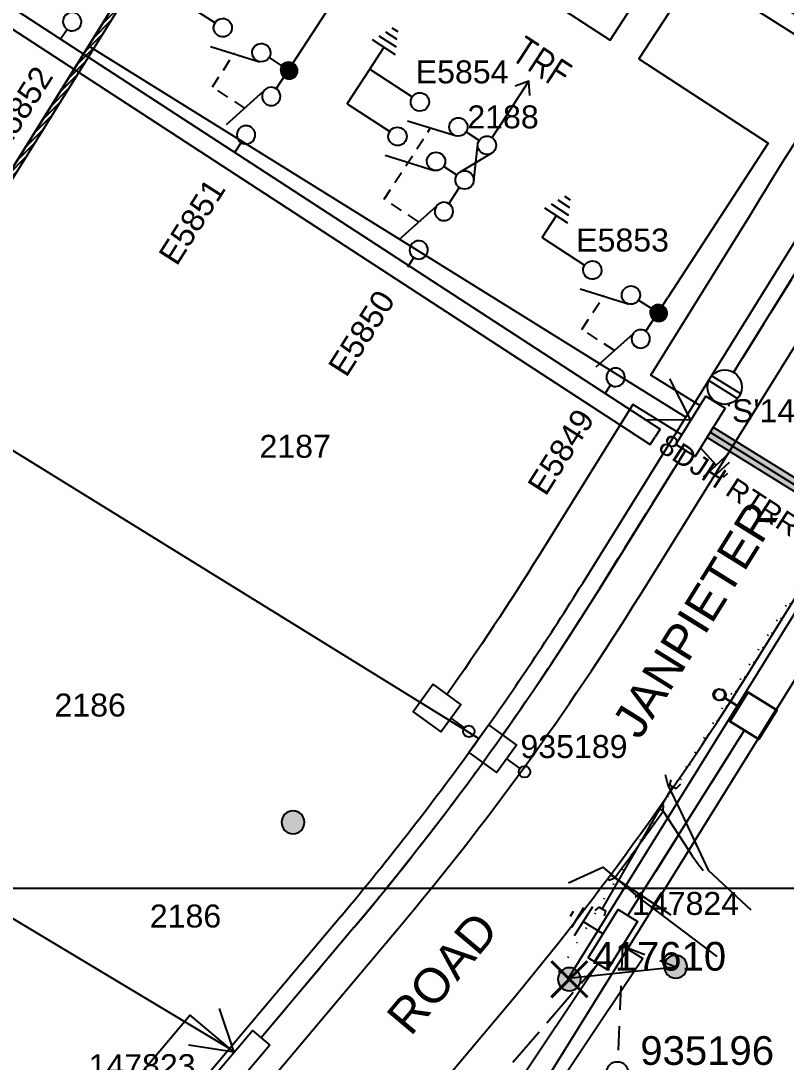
# Model space of a CAD drawing. Header units: metres. Extents: x 305550 to 306428, y 6276370 to 6276957.
# Drawn here: x 306192.6 to 306259.2, y 6276536.5 to 6276627.1 of the extents above; entities that cross this region are included whole.
import ezdxf
from ezdxf.enums import TextEntityAlignment as Align

# ---------------------------------------------------------------- set-up
doc = ezdxf.new("R2010")
doc.units = ezdxf.units.M
doc.header["$LTSCALE"] = 0.7
doc.set_wipeout_variables(frame=1)
for name, pattern in [('A', [0]), ('Cable Exist OH', [1, 1, 0]), ('Cable Remove', [2, 0, -2]), ('CENTERX2', [101.6, 63.5, -12.7, 12.7, -12.7]), ('Dash', [5, 3, -2]), ('IE Trench LV', [6.5, 5, -1.5])]:
    doc.linetypes.add(name, pattern=pattern)
doc.layers.get('0').update_dxf_attribs({"color": 6})
for name, color, linetype in [('_User Miscellaneous1', 3, 'Continuous'), ('_User Miscellaneous10', 8, 'Continuous'), ('_User Miscellaneous11', 7, 'Continuous'), ('_User Miscellaneous4', 7, 'Continuous'), ('_User Miscellaneous7', 150, 'Continuous'), ('_User Miscellaneous8', 7, 'Continuous'), ('_User Miscellaneous9', 8, 'Continuous'), ('_User_LV_Exist', 7, 'Continuous'), ('Cadastre Developer_SP_NEW', 4, 'Continuous'), ('Cadastre Roads_SP_EXT', 4, 'Continuous'), ('Cadastre Roads_SP_NEW', 8, 'Continuous'), ('Duct_SP_NEW', 2, 'Continuous'), ('Equip_HV_NEW', 2, 'Continuous'), ('Equip_LV_NEW', 5, 'Continuous'), ('Mains_HV_NEW_U72', 2, 'Continuous'), ('Mains_LV_NEW_R6', 2, 'Continuous'), ('Mains_LV_NEW_T84', 2, 'Continuous'), ('OH_Details_SP_MISC', 6, 'Continuous'), ('Services_SP_NEW_UG', 2, 'Continuous'), ('SupportsOH_SP_TR_HV_LV_SL_EXT', 7, 'Continuous'), ('SupportsOH_SP_TR_HV_LV_SL_NEW', 2, 'Continuous'), ('SupportsUG_SP_LV_NEW', 2, 'Continuous'), ('SupportsUG_SP_LV_SL_NEW', 2, 'Continuous'), ('Trench_SP_NEW', 2, 'Continuous')]:
    doc.layers.add(name, color=color, linetype=linetype)
doc.layers.add('_User Miscellaneous5', color=7, linetype='Continuous', lineweight=35)
for name, color, linetype, plot in [('_User Notes', 7, 'Continuous', False), ('Features_HIDE', 1, 'Continuous', False), ('Viewports', 8, 'Continuous', False)]:
    doc.layers.add(name, color=color, linetype=linetype, plot=plot)
doc.styles.add('ARIAL', font='arial.ttf', dxfattribs={"height": 2})
doc.styles.add('IESYMBOL1', font='isocp.shx')
doc.styles.add('POLE_LABEL', font='arial.ttf')
doc.styles.add('SL_LABEL', font='arial.ttf')
doc.styles.get("Standard").update_dxf_attribs({"font": 'arial.ttf'})
doc.styles.add('style1', font='iso3098b.shx')
doc.styles.add('SWG_LABEL', font='arial.ttf')
doc.styles.add('SWITCH_LABEL', font='arial.ttf', dxfattribs={"height": 2.5})
doc.linetypes.add('Cable New UG', pattern='A,8,-1,["x",style1,S=3.5,R=0,X=0.35,Y=-1],-3.5', length=12.5)
doc.linetypes.add('Cable Z', pattern='A,8,-1,["Z",Standard,S=2.5,R=0,X=0.35,Y=-1.25],-3.5', length=12.5)

# ---------------------------------------------------------------- blocks, each defined once
blk = doc.blocks.new('POLE_EXT')
blk.add_hatch(color=256).paths.add_polyline_path([(-1, 0, 1), (1, 0, 1)])
blk.add_lwpolyline([(-1, 0, 1), (1, 0, 1)], format="xyb", close=True)
for tag, height, flags, p in [('pNumber', 2.5, 8, (-17.84, 2.067)), ('OWNED_BY', 0.2, 9, (1.355, -0.4)), ('SPECIAL_USE', 0.2, 9, (1.355, -0.8)), ('STATE', 0.2, 9, (1.355, -1)), ('PARENT', 0.2, 9, (1.355, -0.6)), ('cLV', 0.2, 9, (1.355, -1.4)), ('hDepth', 0.2, 9, (1.355, -1.6)), ('hDia', 0.2, 9, (1.355, -1.8)), ('USAGE', 0.2, 9, (1.355, -1.2)), ('cHV', 0.2, 9, (1.355, -2)), ('LBRACKET', 0.2, 9, (1.355, -2.2)), ('LExisting', 0.2, 9, (1.355, -2.4)), ('LANTNUMBER', 0.2, 9, (1.355, -2.6)), ('LOther', 0.2, 9, (1.355, -2.8)), ('cLinedev', 0.2, 9, (1.355, -3.4)), ('LRemove', 0.2, 9, (1.355, -3)), ('LEGEND', 0.2, 9, (1.355, -3.2)), ('LOCATION', 0.2, 9, (1.355, -3.6)), ('pExisting', 0.2, 9, (1.355, -3.8)), ('pFooting', 0.2, 9, (1.355, -4.4)), ('pNew', 0.2, 9, (1.355, -4.6)), ('PFNUMBER', 0.2, 9, (1.355, -4)), ('NEWPFNUMBER', 0.2, 9, (1.355, -4.2)), ('pRelocate', 0.2, 9, (1.355, -5)), ('pRemove', 0.2, 9, (1.355, -5.2)), ('pReplace', 0.2, 9, (1.355, -5.4)), ('cspan', 0.2, 9, (1.355, -6)), ('STREETNAME', 0.2, 9, (1.355, -6.2)), ('SUBURB', 0.2, 9, (1.355, -6.4)), ('pStay', 0.2, 9, (1.355, -5.6)), ('pType', 0.2, 9, (1.355, -5.8)), ('OPERATED_BY', 0.2, 9, (1.355, -7.014)), ('NOTES', 0.2, 9, (1.355, -6.6)), ('MAINTAINED_BY', 0.2, 9, (1.355, -6.814))]:
    blk.add_attdef(tag, text='', height=height, dxfattribs=dict(flags=flags)).set_placement(p, align=Align.MIDDLE_LEFT)
at = {"style": 'POLE_LABEL', "flags": 9}
for tag, height, p in [('ASSET_NUM', 2.5, (2, 2)), ('STRUCTURE_PLANT_NUMBER', 0.2, (1.355, 0.028)), ('STREET_CODE', 0.2, (1.355, -0.2))]:
    blk.add_attdef(tag, text='', height=height, dxfattribs=at).set_placement(p, align=Align.MIDDLE_LEFT)
at = {"flags": 1}
blk.add_attdef('Z', (1.355, -7.328), '', height=0.2, dxfattribs=at)
blk = doc.blocks.new('*U35')
at = {"lineweight": -3}
blk.add_lwpolyline([(-2.475, 2.49), (2.475, 2.49), (2.475, 0.51), (-2.475, 0.51)], close=True, dxfattribs=at)
for tag, flags, p in [('STREET_CODE', 9, (1.5, 3.5)), ('OWNED_BY', 9, (1.5, 3.3)), ('OPERATED_BY', 9, (1.5, 3.1)), ('STATE', 9, (1.5, 2.7)), ('MAINTAINED_BY', 9, (1.5, 2.9)), ('SUPPORT_TYPE', 9, (1.5, 2.5)), ('USAGE', 9, (1.5, 2.3)), ('LEGEND', 9, (1.5, 2.1)), ('PARENT', 9, (1.5, 1.9)), ('Z', 1, (1.5, 0.9)), ('SUBURB', 9, (1.5, 1.7)), ('STREETNAME', 9, (1.5, 1.5)), ('LOCATION', 9, (1.5, 1.3)), ('NOTES', 9, (1.5, 1.1))]:
    blk.add_attdef(tag, text='', height=0.2, dxfattribs=dict(flags=flags)).set_placement(p, align=Align.MIDDLE_LEFT)
at = {"layer": '_User Miscellaneous4', "style": 'ARIAL', "flags": 8}
blk.add_attdef('ASSET_NUM', text='', height=2, dxfattribs=at).set_placement((2, 5.5), align=Align.MIDDLE_LEFT)
blk = doc.blocks.new('A$C1B2C29DD')
at = {"layer": 'Services_SP_NEW_UG', "color": 2, "flags": 128}
for points in [[(0, 0), (-2.1, 3.444)], [(0, 0), (2.1, 3.444)]]:
    blk.add_lwpolyline(points, dxfattribs=at)
blk = doc.blocks.new('*U292')
at = {"layer": '_User Miscellaneous7', "lineweight": -3}
blk.add_lwpolyline([(0, -3.03), (0, -1.58)], dxfattribs=at)
blk.add_lwpolyline([(-1.485, -6), (1.485, -6), (1.485, -3.03), (-1.485, -3.03)], close=True, dxfattribs=at)
blk.add_circle((0, -1.08), 0.5, dxfattribs=at)
at = {"layer": '_User Miscellaneous8', "color": 2, "lineweight": -3}
blk.add_lwpolyline([(-1.485, 0), (1.485, 0), (1.485, 2.97), (-1.485, 2.97)], close=True, dxfattribs=at)
at = {"style": 'POLE_LABEL', "flags": 9}
blk.add_attdef('STRUCTURE_PLANT_NUMBER', text='', height=0.2, dxfattribs=at).set_placement((1.641, 1.727), align=Align.MIDDLE_LEFT)
for tag, flags, p in [('STREET_CODE', 9, (1.641, 1.485)), ('OWNED_BY', 9, (1.641, 1.085)), ('OPERATED_BY', 9, (1.641, 0.885)), ('COLUMN_TYPE', 9, (1.641, 1.285)), ('STATE', 9, (1.641, 0.485)), ('USAGE', 9, (1.641, 0.285)), ('MAINTAINED_BY', 9, (1.641, 0.685)), ('LEGEND', 9, (1.641, 0.085)), ('SUBURB', 9, (1.641, -0.315)), ('STREETNAME', 9, (1.641, -0.515)), ('PARENT', 9, (1.641, -0.115)), ('LOCATION', 9, (1.641, -0.715)), ('NOTES', 9, (1.641, -0.915)), ('Z', 1, (1.641, -1.315)), ('LABEL_ALIGNMENT', 9, (1.641, -1.115))]:
    blk.add_attdef(tag, text='', height=0.2, dxfattribs=dict(flags=flags)).set_placement(p, align=Align.MIDDLE_LEFT)
at = {"layer": '_User Miscellaneous5', "style": 'ARIAL', "flags": 8}
blk.add_attdef('ASSET_NUM', text='', height=2, dxfattribs=at).set_placement((2, 3.485), align=Align.MIDDLE_LEFT)
blk = doc.blocks.new('*U39')
at = {"layer": '_User Miscellaneous8', "color": 2}
blk.add_line((0, 0), (0, 1.45), dxfattribs=at)
blk.add_circle((0, 1.95), 0.5, dxfattribs=at)
for tag, p, flags in [('Z', (0, 0), 1), ('OPERATED_BY', (0, -9.607), 9)]:
    blk.add_attdef(tag, p, '', height=0.2, dxfattribs=dict(flags=flags))
at = {"style": 'SL_LABEL', "flags": 9}
blk.add_attdef('STREET_CODE', text='', height=0.2, dxfattribs=at).set_placement((0, -0.2), align=Align.MIDDLE_LEFT)
at = {"flags": 9}
for tag, p in [('CONSTRUCTED_VOLTAGE', (0, -0.4)), ('CONTROL_TYPE', (0, -0.6)), ('LANTERN_PURPOSE', (0, -0.8)), ('LANTERN_TYPE', (0, -1)), ('OPERATING_VOLTAGE', (0, -1.4)), ('ORIENTATION', (0, -1.6)), ('OWNED_BY', (0, -1.8)), ('NO_PHASES', (0, -1.2)), ('STATE', (0, -2)), ('CEXIST', (0, -2.4)), ('CNEW', (0, -2.6)), ('CNUMBER', (0, -2.8)), ('USAGE', (0, -2.2)), ('CREMOVE', (0, -3)), ('CREPLACE', (0, -3.2)), ('LKINGHEIGHT', (0, -3.4)), ('LBRACKET', (0, -3.6)), ('LBRACKETVOCAB', (0, -3.8)), ('LCATEGORY', (0, -4)), ('LCHARGE1', (0, -4.2)), ('LCHARGE1PERCENT', (0, -4.4)), ('LCHARGE2', (0, -4.6)), ('LCHARGE2PERCENT', (0, -4.8)), ('LCHARGE3', (0, -5)), ('LCHARGE3PERCENT', (0, -5.2)), ('LEXIST', (0, -5.4)), ('LLAMP', (0, -5.6)), ('LLAMPVOCAB', (0, -5.8)), ('LMAST', (0, -6)), ('LMASTVOCAB', (0, -6.2)), ('LNEW', (0, -6.4)), ('LANTNUMBER', (0, -6.6)), ('LOUTREACH', (0, -7)), ('LOUTREACHVOCAB', (0, -7.2)), ('LRATECODE', (0, -7.4)), ('LREMOVE', (0, -7.6)), ('LREPLACE', (0, -7.8)), ('LTYPE', (0, -8)), ('LTYPEVOCAB', (0, -8.2)), ('SUBURB', (0, -8.6)), ('STREETNAME', (0, -8.8)), ('LEGEND', (0, -8.4)), ('LOCATION', (0, -9)), ('NOTES', (0, -9.2)), ('MAINTAINED_BY', (0, -9.863))]:
    blk.add_attdef(tag, text='', height=0.2, dxfattribs=at).set_placement(p, align=Align.MIDDLE_LEFT)
at = {"layer": '_User Notes', "style": 'SL_LABEL', "flags": 8}
blk.add_attdef('ASSET_NUM', text='', height=2.5, dxfattribs=at).set_placement((2, 2), align=Align.MIDDLE_LEFT)
at = {"layer": '_User Notes', "flags": 8}
blk.add_attdef('LNUMBER', text='', height=2.5, dxfattribs=at).set_placement((1.2, -2.8), align=Align.MIDDLE_LEFT)
blk = doc.blocks.new('LV_UG_LINKS_CLOSED_NEW')
for tag, flags, p in [('TYPE', 9, (1.5, -2.6)), ('Z', 1, (1.5, -2.8)), ('MAINTAINED_BY', 9, (1.5, -2.2)), ('NUMBER_OF_PHASES', 9, (1.5, -2.4))]:
    blk.add_attdef(tag, text='', height=0.2, dxfattribs=dict(flags=flags)).set_placement(p, align=Align.MIDDLE_LEFT)
blk.add_wipeout([(-1.056, 1.057), (-1.18, 0.916), (-1.286, 0.761), (-1.371, 0.594), (-1.435, 0.417), (-1.476, 0.234), (-1.493, 0.047), (-1.487, -0.14), (-1.458, -0.326), (-1.406, -0.506), (-1.331, -0.678), (-1.236, -0.839), (-1.121, -0.988), (-0.988, -1.12), (-0.84, -1.235), (-0.679, -1.331), (-0.506, -1.406), (-0.326, -1.458), (-0.141, -1.487), (0.047, -1.493), (0.233, -1.476), (0.416, -1.435), (0.593, -1.371), (0.76, -1.286), (0.915, -1.181), (1.056, -1.057), (1.18, -0.916), (1.286, -0.761), (1.371, -0.594), (1.435, -0.417), (1.476, -0.234), (1.493, -0.047), (1.487, 0.14), (1.458, 0.326), (1.406, 0.506), (1.331, 0.678), (1.236, 0.839), (1.121, 0.988), (0.988, 1.12), (0.84, 1.235), (0.679, 1.331), (0.506, 1.406), (0.326, 1.458), (0.141, 1.487), (-0.047, 1.493), (-0.233, 1.476), (-0.416, 1.435), (-0.593, 1.371), (-0.76, 1.286), (-0.915, 1.181)])
for p, q in [((-0.25, -1.479), (-0.25, 1.479)), ((0.25, -1.479), (0.25, 1.479))]:
    blk.add_line(p, q)
blk.add_circle((0, 0), 1.5)
at = {"flags": 9}
for tag, p in [('ACTUAL_STATUS', (1.5, 0)), ('OPERATING_VOLTAGE', (1.5, -0.6)), ('ORIENTATION', (1.5, -0.8)), ('STATE', (1.5, -1)), ('CONSTRUCTED_VOLTAGE', (1.5, -0.2)), ('NO_PHASES', (1.5, -0.4)), ('SWITCH_TYPE', (1.5, -1.2)), ('OWNED_BY', (1.5, -1.8)), ('USAGE', (1.5, -1.4)), ('NOTES', (1.5, -1.6)), ('OPERATED_BY', (1.5, -2))]:
    blk.add_attdef(tag, text='', height=0.2, dxfattribs=at).set_placement(p, align=Align.MIDDLE_LEFT)
blk = doc.blocks.new('Earth')
for p, q in [((0, -2.044), (0, 0)), ((-1.5, -2.044), (1.5, -2.044)), ((-1, -2.644), (1, -2.644)), ((-0.25, -3.244), (0.25, -3.244))]:
    blk.add_line(p, q)
blk = doc.blocks.new('*U153')
for p, q in [((-1.6, 0), (-1.6, 69.895)), ((-1.6, 69.895), (-0.8, 69.895)), ((0, 69.895), (-0.8, 69.895)), ((0, 0), (0, 69.895)), ((-1.6, 0), (-0.8, 0)), ((0, 0), (-0.8, 0))]:
    blk.add_line(p, q)
at = {"style": 'ARIAL'}
blk.add_attdef('SWG_TYPE', text='', height=1.8, rotation=90, dxfattribs=at).set_placement((-0.8, 70.639), align=Align.MIDDLE_LEFT)
blk.add_attdef('SUB_TYPE', text='', height=1.8, rotation=90, dxfattribs=at).set_placement((-0.8, -0.757), align=Align.MIDDLE_RIGHT)
blk = doc.blocks.new('SWG_SIE_TRF_NOES_NEW')
for p, q in [((7.008, 0.801), (2.793, 1.949)), ((14.679, 0), (20.536, -0.004))]:
    blk.add_line(p, q)
for points in [[(2.2, 0.011), (1.2, 0.011)], [(19.536, -0.753), (20.536, -0.004), (19.536, 0.747)], [(7.8, 0), (9.453, 0)]]:
    blk.add_lwpolyline(points)
for points in [[(2.998, -0.79, 1), (3.002, 0.81, 1)], [(6.998, -0.798, 1), (7.002, 0.801, 1)]]:
    blk.add_lwpolyline(points, format="xyb", close=True)
at = {"flags": 1}
blk.add_attdef('Z', (0, 0), '', height=0.2, dxfattribs=at)
at = {"style": 'SWITCH_LABEL', "flags": 9}
blk.add_attdef('STREET_CODE', text='', height=0.2, dxfattribs=at).set_placement((0, -0.2), align=Align.MIDDLE_LEFT)
at = {"flags": 9}
for tag, p in [('ORIENTATION', (0, -0.4)), ('SUBURB', (0, -1)), ('USAGE', (0, -0.8)), ('PARENT', (0, -0.6)), ('STREETNAME', (0, -1.2)), ('LOCATION', (0, -1.4)), ('NOTES', (0, -1.6))]:
    blk.add_attdef(tag, text='', height=0.2, dxfattribs=at).set_placement(p, align=Align.MIDDLE_LEFT)
blk = doc.blocks.new('SWG_FUSE_NEW')
for points in [[(4.04, 0.726), (1.156, -0.717)], [(4.049, -0.707), (1.156, 0.717)]]:
    blk.add_lwpolyline(points)
for centre in [(0.8, 0), (4.4, 0.011)]:
    blk.add_circle(centre, 0.8)
at = {"style": 'SWITCH_LABEL', "flags": 8}
blk.add_attdef('ASSET_NUM', text='', height=2.5, rotation=179.95437, dxfattribs=at).set_placement((-2.4, 0), align=Align.MIDDLE_LEFT)
for tag, p, flags in [('Z', (0, 0), 1), ('ORIENTATION', (0.04, -4.4), 9), ('USAGE', (0.04, -5.4), 9)]:
    blk.add_attdef(tag, p, '', height=0.2, dxfattribs=dict(flags=flags))
at = {"flags": 9}
for tag, p in [('PARENT', (0, -1.6)), ('SUBURB', (0, -2.2)), ('STREETNAME', (0, -2.4))]:
    blk.add_attdef(tag, text='', height=0.2, dxfattribs=at).set_placement(p, align=Align.MIDDLE_LEFT)
blk = doc.blocks.new('*U157')
at = {"linetype": 'CENTERX2'}
blk.add_blockref('SWG_SIE_TRF_NOES_NEW', (0, 0), dxfattribs=at)
at = {"linetype": 'CENTERX2', "rotation": 180}
blk.add_blockref('SWG_FUSE_NEW', (14.679, 0), dxfattribs=at)
at = {"style": 'IESYMBOL1'}
blk.add_text('TRF', height=2.5, rotation=270.01744, dxfattribs=at).set_placement((22.515, -0.055), align=Align.MIDDLE_CENTER)
blk = doc.blocks.new('SWG_SIE_ES_NEW')
for p, q in [((-6.103, 0.747), (-1.804, 1.966)), ((2.223, -2.29), (4.623, -2.285)), ((2.524, -2.89), (4.324, -2.886)), ((2.826, -3.489), (4.026, -3.486)), ((3.127, -4.088), (3.727, -4.087))]:
    blk.add_line(p, q)
at = {"const_width": 0.8, "flags": 128}
blk.add_lwpolyline([(-9.091, -0.021, 1), (-8.291, -0.021, 1)], format="xyb", close=True, dxfattribs=at)
for points in [[(-5.789, -0.821, -1), (-5.793, 0.779, -1)], [(-1.789, -0.813, -1), (-1.793, 0.787, -1)]]:
    blk.add_lwpolyline(points, format="xyb", close=True)
for points in [[(-6.591, -0.023), (-7.891, -0.023)], [(3.423, -0.012), (-0.991, -0.012)], [(3.423, -0.012), (3.423, -2.288)]]:
    blk.add_lwpolyline(points)
at = {"flags": 1}
blk.add_attdef('Z', (0, 0), '', height=0.2, dxfattribs=at)
at = {"style": 'SWITCH_LABEL', "flags": 9}
blk.add_attdef('STREET_CODE', text='', height=0.2, dxfattribs=at).set_placement((0, -0.2), align=Align.MIDDLE_LEFT)
at = {"flags": 9}
for tag, p in [('ORIENTATION', (0, -0.4)), ('SUBURB', (0, -1)), ('USAGE', (0, -0.8)), ('PARENT', (0, -0.6)), ('STREETNAME', (0, -1.2)), ('LOCATION', (0, -1.4)), ('NOTES', (0, -1.6))]:
    blk.add_attdef(tag, text='', height=0.2, dxfattribs=at).set_placement(p, align=Align.MIDDLE_LEFT)
at = {"style": 'ARIAL', "flags": 8}
blk.add_attdef('ASSET_NUM', text='', height=2, dxfattribs=at).set_placement((-1.812, -3.151), align=Align.MIDDLE_CENTER)
blk = doc.blocks.new('SWG_SIE_SU_NEW')
blk.add_line((5.808, 0.79), (1.594, 1.938))
at = {"linetype": 'A', "lineweight": 0}
for p, q in [((7.981, 0.347), (7.98, -0.368)), ((8.18, -0.584), (8.181, 0.562)), ((8.381, 0.659), (8.379, -0.682)), ((8.579, -0.712), (8.581, 0.688)), ((8.781, 0.659), (8.779, -0.683)), ((8.98, -0.588), (8.981, 0.564)), ((9.181, 0.351), (9.18, -0.376))]:
    blk.add_line(p, q, dxfattribs=at)
at = {"linetype": 'Dash', "ltscale": 0.5}
blk.add_lwpolyline([(3.701, 1.364), (3.701, 4.733), (7.222, 4.733)], dxfattribs=at)
for points in [[(1, 0), (0, 0)], [(6.6, -0.012), (10.1, -0.012)]]:
    blk.add_lwpolyline(points)
for points in [[(1.798, -0.802, 1), (1.802, 0.798, 1)], [(5.798, -0.81, 1), (5.802, 0.79, 1)]]:
    blk.add_lwpolyline(points, format="xyb", close=True)
at = {"linetype": 'A', "lineweight": 0}
blk.add_circle((8.582, -0.012), 0.7, dxfattribs=at)
at = {"style": 'SWG_LABEL', "flags": 8}
blk.add_attdef('ASSET_NUM', text='', height=2, rotation=179.95437, dxfattribs=at).set_placement((-2.4, 0.012), align=Align.MIDDLE_LEFT)
at = {"flags": 1}
blk.add_attdef('Z', (0, 0), '', height=0.2, dxfattribs=at)
at = {"style": 'SWITCH_LABEL', "flags": 9}
blk.add_attdef('STREET_CODE', text='', height=0.2, dxfattribs=at).set_placement((0, 0), align=Align.MIDDLE_LEFT)
at = {"flags": 9}
for tag, p in [('ORIENTATION', (0, -0.2)), ('SUBURB', (0, -0.8)), ('STREETNAME', (0, -1)), ('USAGE', (0, -0.6)), ('PARENT', (0, -0.4)), ('OPERATED_BY', (-0.009, -1.841)), ('OWNED_BY', (-0.003, -1.619)), ('LOCATION', (0, -1.2)), ('NOTES', (0, -1.4)), ('MAINTAINED_BY', (-0.011, -2.048))]:
    blk.add_attdef(tag, text='', height=0.2, dxfattribs=at).set_placement(p, align=Align.MIDDLE_LEFT)
blk = doc.blocks.new('*U206')
for p, q in [((-6.103, 4.327), (-1.804, 5.547)), ((-6.103, 0.747), (-1.804, 1.966)), ((2.223, -2.29), (4.623, -2.285)), ((2.524, -2.89), (4.324, -2.886)), ((2.826, -3.489), (4.026, -3.486)), ((3.127, -4.088), (3.727, -4.087))]:
    blk.add_line(p, q)
at = {"linetype": 'Dash', "ltscale": 0.5, "flags": 128}
blk.add_lwpolyline([(-7.345, 8.776), (-3.811, 8.776), (-3.791, 1.399)], dxfattribs=at)
for points in [[(-5.789, 2.759, -1), (-5.793, 4.359, -1)], [(-1.789, 2.767, -1), (-1.793, 4.367, -1)], [(-5.789, -0.821, -1), (-5.793, 0.779, -1)], [(-1.789, -0.813, -1), (-1.793, 0.787, -1)]]:
    blk.add_lwpolyline(points, format="xyb", close=True)
for points in [[(-6.591, 3.558), (-7.891, 3.558)], [(3.423, 3.569), (-0.991, 3.569)], [(3.423, 3.569), (3.423, -0.012)], [(-6.591, -0.023), (-7.891, -0.023)], [(3.423, -0.012), (-0.991, -0.012)], [(3.423, -0.012), (3.423, -2.288)]]:
    blk.add_lwpolyline(points)
at = {"flags": 1}
blk.add_attdef('Z', (0, 0), '', height=0.2, dxfattribs=at)
at = {"style": 'SWITCH_LABEL', "flags": 9}
blk.add_attdef('STREET_CODE', text='', height=0.2, dxfattribs=at).set_placement((0, -0.2), align=Align.MIDDLE_LEFT)
at = {"flags": 9}
for tag, p in [('ORIENTATION', (0, -0.4)), ('SUBURB', (0, -1)), ('USAGE', (0, -0.8)), ('PARENT', (0, -0.6)), ('STREETNAME', (0, -1.2)), ('LOCATION', (0, -1.4)), ('NOTES', (0, -1.6))]:
    blk.add_attdef(tag, text='', height=0.2, dxfattribs=at).set_placement(p, align=Align.MIDDLE_LEFT)
at = {"style": 'ARIAL', "flags": 8}
blk.add_attdef('ASSET_NUM', text='', height=2, dxfattribs=at).set_placement((-1.812, -3.151), align=Align.MIDDLE_CENTER)
blk = doc.blocks.new('*U249')
at = {"layer": '_User Miscellaneous7', "lineweight": -3}
blk.add_lwpolyline([(0.033, 2.872), (0.033, 4.322)], dxfattribs=at)
blk.add_lwpolyline([(-1.452, -0.098), (1.518, -0.098), (1.518, 2.872), (-1.452, 2.872)], close=True, dxfattribs=at)
blk.add_circle((0.033, 4.822), 0.5, dxfattribs=at)
at = {"layer": '_User Miscellaneous8', "color": 2, "lineweight": -3}
blk.add_lwpolyline([(-1.485, 0), (1.485, 0), (1.485, 2.97), (-1.485, 2.97)], close=True, dxfattribs=at)
at = {"style": 'POLE_LABEL', "flags": 9}
blk.add_attdef('STRUCTURE_PLANT_NUMBER', text='', height=0.2, dxfattribs=at).set_placement((1.641, 1.727), align=Align.MIDDLE_LEFT)
for tag, flags, p in [('STREET_CODE', 9, (1.641, 1.485)), ('OWNED_BY', 9, (1.641, 1.085)), ('OPERATED_BY', 9, (1.641, 0.885)), ('COLUMN_TYPE', 9, (1.641, 1.285)), ('STATE', 9, (1.641, 0.485)), ('USAGE', 9, (1.641, 0.285)), ('MAINTAINED_BY', 9, (1.641, 0.685)), ('LEGEND', 9, (1.641, 0.085)), ('SUBURB', 9, (1.641, -0.315)), ('STREETNAME', 9, (1.641, -0.515)), ('PARENT', 9, (1.641, -0.115)), ('LOCATION', 9, (1.641, -0.715)), ('NOTES', 9, (1.641, -0.915)), ('Z', 1, (1.641, -1.315)), ('LABEL_ALIGNMENT', 9, (1.641, -1.115))]:
    blk.add_attdef(tag, text='', height=0.2, dxfattribs=dict(flags=flags)).set_placement(p, align=Align.MIDDLE_LEFT)
at = {"layer": '_User Miscellaneous5', "style": 'ARIAL', "flags": 8}
blk.add_attdef('ASSET_NUM', text='', height=2, dxfattribs=at).set_placement((2, 3.485), align=Align.MIDDLE_LEFT)
blk = doc.blocks.new('POLE_NEW')
at = {"lineweight": -3}
blk.add_lwpolyline([(-1, 0, 1), (1, 0, 1)], format="xyb", close=True, dxfattribs=at)
for tag, height, flags, p in [('pNumber', 2.5, 8, (-17.84, 2.067)), ('SPECIAL_USE', 0.2, 9, (1.145, -0.8)), ('STATE', 0.2, 9, (1.145, -1)), ('OWNED_BY', 0.2, 9, (1.145, -0.4)), ('PARENT', 0.2, 9, (1.145, -0.6)), ('cLV', 0.2, 9, (1.145, -1.4)), ('hDepth', 0.2, 9, (1.145, -1.6)), ('hDia', 0.2, 9, (1.145, -1.8)), ('USAGE', 0.2, 9, (1.145, -1.2)), ('cHV', 0.2, 9, (1.145, -2)), ('LBRACKET', 0.2, 9, (1.145, -2.2)), ('LExisting', 0.2, 9, (1.145, -2.4)), ('LANTNUMBER', 0.2, 9, (1.145, -2.6)), ('LOther', 0.2, 9, (1.145, -2.8)), ('cLinedev', 0.2, 9, (1.145, -3.4)), ('pExisting', 0.2, 9, (1.145, -3.6)), ('LRemove', 0.2, 9, (1.145, -3)), ('LEGEND', 0.2, 9, (1.145, -3.2)), ('pFooting', 0.2, 9, (1.145, -4.2)), ('pNew', 0.2, 9, (1.145, -4.4)), ('PFNUMBER', 0.2, 9, (1.145, -3.8)), ('NEWPFNUMBER', 0.2, 9, (1.145, -4)), ('pRelocate', 0.2, 9, (1.145, -4.8)), ('pRemove', 0.2, 9, (1.145, -5)), ('pReplace', 0.2, 9, (1.145, -5.2)), ('pStay', 0.2, 9, (1.145, -5.4)), ('cspan', 0.2, 9, (1.145, -5.8)), ('SUBURB', 0.2, 9, (1.145, -6)), ('STREETNAME', 0.2, 9, (1.145, -6.2)), ('pType', 0.2, 9, (1.145, -5.6)), ('LOCATION', 0.2, 9, (1.145, -6.4)), ('OPERATED_BY', 0.2, 9, (1.145, -6.887)), ('NOTES', 0.2, 9, (1.145, -6.6)), ('MAINTAINED_BY', 0.2, 9, (1.145, -7.22))]:
    blk.add_attdef(tag, text='', height=height, dxfattribs=dict(flags=flags)).set_placement(p, align=Align.MIDDLE_LEFT)
at = {"style": 'POLE_LABEL'}
for tag, height, flags, p in [('ASSET_NUM', 2.5, 8, (2, 2)), ('STRUCTURE_PLANT_NUMBER', 0.2, 9, (1.145, 0.093)), ('STREET_CODE', 0.2, 9, (1.145, -0.2))]:
    blk.add_attdef(tag, text='', height=height, dxfattribs=dict(at, flags=flags)).set_placement(p, align=Align.MIDDLE_LEFT)
at = {"flags": 1}
blk.add_attdef('Z', (1.145, -7.594), '', height=0.2, dxfattribs=at)
blk = doc.blocks.new('POLE_DEL')
h = blk.add_hatch(color=256)
edge = h.paths.add_edge_path()
edge.add_arc((0, 0), 1, 180, 360)
edge.add_arc((0, 0), 1, 0, 180)
blk.add_lwpolyline([(-1, 0, 1), (1, 0, 1)], format="xyb", close=True)
at = {"layer": '_User Miscellaneous11', "color": 2, "const_width": 0.25, "flags": 128}
for points in [[(-1.575, 1.575), (1.575, -1.575)], [(-1.575, -1.575), (1.575, 1.575)]]:
    blk.add_lwpolyline(points, dxfattribs=at)
for tag, height, flags, p in [('pNumber', 2.5, 8, (0, 2.067)), ('OWNED_BY', 0.2, 9, (0, -0.4)), ('SPECIAL_USE', 0.2, 9, (0, -0.6)), ('STATE', 0.2, 9, (0, -0.8)), ('USAGE', 0.2, 9, (0, -1)), ('cLV', 0.2, 9, (0, -1.2)), ('cHV', 0.2, 9, (0, -1.8)), ('hDepth', 0.2, 9, (0, -1.4)), ('hDia', 0.2, 9, (0, -1.6)), ('LBRACKET', 0.2, 9, (0, -2)), ('LExisting', 0.2, 9, (0, -2.2)), ('LANTNUMBER', 0.2, 9, (0, -2.4)), ('LOther', 0.2, 9, (0, -2.6)), ('LRemove', 0.2, 9, (0, -2.8)), ('cLinedev', 0.2, 9, (0, -3.2)), ('pExisting', 0.2, 9, (0, -3.4)), ('LEGEND', 0.2, 9, (0, -3)), ('PFNUMBER', 0.2, 9, (0, -3.6)), ('pFooting', 0.2, 9, (0, -4)), ('pNew', 0.2, 9, (0, -4.2)), ('pRelocate', 0.2, 9, (0, -4.6)), ('NEWPFNUMBER', 0.2, 9, (0, -3.8)), ('pRemove', 0.2, 9, (0, -4.8)), ('pReplace', 0.2, 9, (0, -5)), ('pStay', 0.2, 9, (0, -5.2)), ('pType', 0.2, 9, (0, -5.4)), ('cspan', 0.2, 9, (0, -5.6)), ('SUBURB', 0.2, 9, (0, -5.8)), ('STREETNAME', 0.2, 9, (0, -6)), ('LOCATION', 0.2, 9, (0, -6.2)), ('NOTES', 0.2, 9, (0, -6.4))]:
    blk.add_attdef(tag, text='', height=height, dxfattribs=dict(flags=flags)).set_placement(p, align=Align.MIDDLE_LEFT)
at = {"flags": 1}
blk.add_attdef('Z', (0, 0), '', height=0.2, dxfattribs=at)
at = {"style": 'POLE_LABEL', "flags": 9}
blk.add_attdef('STREET_CODE', text='', height=0.2, dxfattribs=at).set_placement((0, -0.2), align=Align.MIDDLE_LEFT)
at = {"layer": 'Features_HIDE', "style": 'POLE_LABEL', "flags": 8}
blk.add_attdef('ASSET_NUM', text='', height=2.5, dxfattribs=at).set_placement((2, 2), align=Align.MIDDLE_LEFT)

msp = doc.modelspace()

# ---------------------------------------------------------------- hatches: boundary and pattern name
at = {"layer": '_User Miscellaneous11'}
h = msp.add_hatch(color=256, dxfattribs=at)
h.dxf.hatch_style = 1
h.paths.add_polyline_path([(306252.881, 6276591.756), (306252.332, 6276590.873), (306266.052, 6276582.348), (306266.601, 6276583.231)])

# ---------------------------------------------------------------- linework, layer by layer
at = {"layer": '_User Miscellaneous10'}
msp.add_line((306243.219, 6276549.789), (306249.365, 6276560.457, 46.326), dxfattribs=at)
for points, elevation in [([(306248.691, 6276561.517), (306248.936, 6276560.58), (306250.074, 6276558.259), (306252.44, 6276553.173), (306256.166, 6276549.718)], 46.049), ([(306249.181, 6276561.057), (306249.08, 6276560.615), (306249.65, 6276560.298), (306250.07, 6276560.705)], 46.326), ([(306240.278, 6276552.062), (306243.267, 6276553.433), (306246.455, 6276550.737), (306253.195, 6276545.648)], 46.135)]:
    msp.add_lwpolyline(points, dxfattribs=dict(at, elevation=elevation))
msp.add_lwpolyline([(306242.605, 6276549.678), (306242.948, 6276549.955), (306243.49, 6276549.623), (306243.379, 6276549.164)], dxfattribs=at)
at = {"layer": '_User_LV_Exist', "color": 7, "linetype": 'Cable Remove', "lineweight": 0, "flags": 128}
msp.add_lwpolyline([(306288.883, 6276623.557), (306244.221, 6276551.688)], dxfattribs=at)
at = {"layer": 'Cadastre Developer_SP_NEW'}
for p, q in [((306264.64, 6276622.977), (306191.067, 6276669.849)), ((306220.447, 6276549.153), (306146.274, 6276461.018))]:
    msp.add_line(p, q, dxfattribs=at)
msp.add_lwpolyline([(306241.515, 6276578.182), (306265.903, 6276617.431)], dxfattribs=at)
for start, end in [(324.40976, 328.14409), (319.91657, 324.40976)]:
    msp.add_arc((306029.17, 6276710.129), 250, start, end, dxfattribs=at)
at = {"layer": 'Cadastre Roads_SP_NEW'}
for p, q in [((306248.508, 6276558.318), (306248.14, 6276558.577)), ((306244.31, 6276552.519), (306243.949, 6276552.788))]:
    msp.add_line(p, q, dxfattribs=at)
for points in [[(306243.68, 6276552.427), (306243.824, 6276552.32), (306244.31, 6276552.519, 0.00683), (306248.508, 6276558.318), (306248.546, 6276558.841), (306248.399, 6276558.945)], [(306248.508, 6276558.318), (306250.749, 6276554.878, 0.02682), (306252.014, 6276553.147, -0.984302)]]:
    msp.add_lwpolyline(points, format="xyb", dxfattribs=at)
msp.add_lwpolyline([(306244.31, 6276552.519), (306249.191, 6276549.295)], dxfattribs=at)
at = {"layer": 'Duct_SP_NEW'}
for p, q in [((306252.332, 6276590.873), (306252.606, 6276591.315)), ((306252.881, 6276591.756), (306252.606, 6276591.315)), ((306252.881, 6276591.756), (306266.601, 6276583.231)), ((306252.332, 6276590.873), (306266.052, 6276582.348))]:
    msp.add_line(p, q, dxfattribs=at)
at = {"layer": 'Mains_LV_NEW_R6', "linetype": 'Cable Z', "flags": 128}
msp.add_lwpolyline([(306250.133, 6276591.086), (306245.878, 6276593.73), (306237.693, 6276580.557, -0.014831), (306229.644, 6276568.423)], format="xyb", dxfattribs=at)
for points in [[(306252.606, 6276591.315), (306266.326, 6276582.789)], [(306257.082, 6276567.912), (306257.1, 6276567.94)], [(306245.45, 6276549.221), (306255.616, 6276565.366)], [(306244.985, 6276546.596), (306246.762, 6276545.491), (306228.902, 6276518.751), (306226.546, 6276520.625), (306216.168, 6276505.087)], [(306211.156, 6276537.32), (306207.322, 6276540.546), (306193.52, 6276524.146)]]:
    msp.add_lwpolyline(points, dxfattribs=at)
at = {"layer": 'Mains_LV_NEW_T84', "linetype": 'Cable New UG'}
msp.add_line((306221.595, 6276548.187), (306213.507, 6276538.576), dxfattribs=at)
at = {"layer": 'Mains_LV_NEW_T84', "linetype": 'Cable New UG', "flags": 128}
for points in [[(306250.459, 6276589.735), (306242.789, 6276577.391)], [(306242.837, 6276545.016), (306228.146, 6276523.021)]]:
    msp.add_lwpolyline(points, dxfattribs=at)
at = {"layer": 'Mains_LV_NEW_T84', "linetype": 'Cable New UG'}
msp.add_arc((306029.17, 6276710.129), 251.5, 319.91657, 328.14409, dxfattribs=at)
at = {"layer": 'OH_Details_SP_MISC', "color": 7, "linetype": 'Continuous', "flags": 128}
msp.add_lwpolyline([(306240.27, 6276543.76), (306249.614, 6276544.771)], dxfattribs=at)
at = {"layer": 'Services_SP_NEW_UG', "color": 2, "linetype": 'Dash', "flags": 128}
for points in [[(306244.985, 6276546.596), (306244.57, 6276536.47)], [(306244.985, 6276546.596), (306249.614, 6276544.771)]]:
    msp.add_lwpolyline(points, dxfattribs=at)
at = {"layer": 'Trench_SP_NEW', "linetype": 'IE Trench LV'}
msp.add_line((306221.595, 6276548.187), (306213.507, 6276538.576), dxfattribs=at)
for points in [[(306253.072, 6276593.939), (306266.393, 6276615.378)], [(306242.789, 6276577.391), (306250.459, 6276589.735)]]:
    msp.add_lwpolyline(points, dxfattribs=at)
at = {"layer": 'Trench_SP_NEW', "linetype": 'IE Trench LV', "flags": 128}
for points in [[(306245.45, 6276549.221), (306255.616, 6276565.366)], [(306211.577, 6276508.95), (306242.837, 6276545.016)]]:
    msp.add_lwpolyline(points, dxfattribs=at)
at = {"layer": 'Trench_SP_NEW', "linetype": 'IE Trench LV'}
for start, end in [(324.74522, 328.14409), (319.91657, 324.06858)]:
    msp.add_arc((306029.17, 6276710.129), 251.5, start, end, dxfattribs=at)
at = {"layer": 'Viewports', "flags": 128}
msp.add_lwpolyline([(305858.517, 6276551.596), (306398.956, 6276551.596)], dxfattribs=at)

# ---------------------------------------------------------------- block references
at = {"layer": '_User Miscellaneous1', "ltscale": 0.5}
ref = msp.add_blockref('POLE_DEL', (306240.355, 6276543.679), dxfattribs=at)
ref.add_attrib('ASSET_NUM', '417610', dxfattribs={"layer": 'Features_HIDE', "height": 2.5, "style": 'POLE_LABEL'}).set_placement((306242.355, 6276545.679), align=Align.MIDDLE_LEFT)
at = {"layer": 'Equip_HV_NEW'}
ref = msp.add_blockref('SWG_SIE_SU_NEW', (306196.065, 6276625.561), dxfattribs=dict(at, rotation=56.94137254151995))
ref.add_attrib('ASSET_NUM', 'E5852', dxfattribs={"layer": '0', "height": 2, "rotation": 57.50012, "style": 'SWG_LABEL'}).set_placement((306190.291, 6276616.04), align=Align.MIDDLE_LEFT)
ref = msp.add_blockref('SWG_SIE_ES_NEW', (306208.659, 6276627.51), dxfattribs=dict(at, rotation=146.94137254152))
ref.add_attrib('ASSET_NUM', 'E5855', dxfattribs={"layer": '0', "height": 2, "style": 'ARIAL'}).set_placement((306213.354, 6276629.162), align=Align.MIDDLE_CENTER)
ref = msp.add_blockref('SWG_SIE_SU_NEW', (306211.211, 6276615.703), dxfattribs=dict(at, rotation=56.94137254151995))
ref.add_attrib('ASSET_NUM', 'E5851', dxfattribs={"layer": '0', "height": 2, "rotation": 57.50012, "style": 'SWG_LABEL'}).set_placement((306205.311, 6276606.248), align=Align.MIDDLE_LEFT)
ref = msp.add_blockref('SWG_SIE_ES_NEW', (306240.846, 6276606.396), dxfattribs=dict(at, rotation=146.94137254152))
ref.add_attrib('ASSET_NUM', 'E5853', dxfattribs={"layer": '0', "height": 2, "style": 'ARIAL'}).set_placement((306244.985, 6276608.049), align=Align.MIDDLE_CENTER)
ref = msp.add_blockref('SWG_SIE_SU_NEW', (306243.398, 6276594.59), dxfattribs=dict(at, rotation=56.94137254151995))
ref.add_attrib('ASSET_NUM', 'E5849', dxfattribs={"layer": '0', "height": 2, "rotation": 57.50012, "style": 'SWG_LABEL'}).set_placement((306237.442, 6276586.203), align=Align.MIDDLE_LEFT)
at = {"layer": 'Equip_LV_NEW', "linetype": 'Cable Exist OH', "lineweight": 0}
for p, rotation in [((306251.766, 6276589.962), 42.64121315796782), ((306243.303, 6276547.641), 238.1440914099582)]:
    msp.add_blockref('Earth', p, dxfattribs=dict(at, rotation=rotation))
at = {"layer": 'Features_HIDE'}
msp.add_blockref('POLE_EXT', (306216.286, 6276557.35), dxfattribs=at)
at = {"layer": 'SupportsOH_SP_TR_HV_LV_SL_EXT'}
msp.add_blockref('POLE_EXT', (306249.614, 6276544.771), dxfattribs=at)
at = {"layer": 'SupportsOH_SP_TR_HV_LV_SL_NEW', "ltscale": 0.5}
ref = msp.add_blockref('POLE_NEW', (306244.529, 6276535.471), dxfattribs=at)
ref.add_attrib('ASSET_NUM', '935196', dxfattribs={"layer": '_User Notes', "height": 2.5, "style": 'POLE_LABEL'}).set_placement((306246.529, 6276537.471), align=Align.MIDDLE_LEFT)
at = {"layer": 'SupportsUG_SP_LV_NEW'}
for p, rotation in [((306250.925, 6276592.36), 58.14409142351732), ((306211.156, 6276537.32), 49.91656870940893)]:
    msp.add_blockref('A$C1B2C29DD', p, dxfattribs=dict(at, rotation=rotation))
ref = msp.add_blockref('*U35', (306250.492, 6276592.629), dxfattribs=dict(at, rotation=238.1440914235174))
ref.add_attrib('ASSET_NUM_001', "'S'147825", (306253.985, 6276592.188), dxfattribs={"layer": '_User Miscellaneous4', "height": 2, "style": 'ARIAL'})
ref = msp.add_blockref('*U35', (306245.418, 6276546.327), dxfattribs=dict(at, rotation=58.14409141304713))
ref.add_attrib('ASSET_NUM_001', '147824', (306245.807, 6276549.28), dxfattribs={"layer": '_User Miscellaneous4', "height": 2, "style": 'ARIAL'})
ref = msp.add_blockref('*U35', (306210.765, 6276537.649), dxfattribs=dict(at, rotation=229.9165687094089))
ref.add_attrib('ASSET_NUM_001', '147823', (306198.476, 6276535.153), dxfattribs={"layer": '_User Miscellaneous4', "height": 2, "style": 'ARIAL'})
at = {"layer": 'SupportsUG_SP_LV_SL_NEW', "ltscale": 0.5}
ref = msp.add_blockref('*U249', (306257.56, 6276565.867), dxfattribs=dict(at, rotation=58.14409142557406))
ref.add_attrib('ASSET_NUM_001', '935190', (306259.894, 6276567.627), dxfattribs={"layer": '_User Miscellaneous5', "height": 2, "style": 'ARIAL'})
ref = msp.add_blockref('*U292', (306232.47, 6276564.633), dxfattribs=dict(at, rotation=233.9286468103877))
ref.add_attrib('ASSET_NUM_001', '935189', (306236.093, 6276562.945), dxfattribs={"layer": '_User Miscellaneous5', "height": 2, "style": 'ARIAL'})
for p, rotation in [((306255.037, 6276567.435), 58.14409142557406), ((306234.871, 6276562.884), 233.9286468103877)]:
    msp.add_blockref('*U39', p, dxfattribs=dict(at, rotation=rotation))

# ---------------------------------------------------------------- texts
at = {"layer": 'Cadastre Developer_SP_NEW', "char_height": 2, "attachment_point": 7, "style": 'ARIAL', "bg_fill": 3, "box_fill_scale": 1.1, "bg_fill_color": 256, "bg_fill_transparency": 0}
for s, insert in [('2188', (306231.469, 6276617.747)), ('2187', (306213.363, 6276589.061)), ('2186', (306195.51, 6276566.527))]:
    msp.add_mtext(s, dxfattribs=dict(at, insert=insert))
at = {"layer": 'Cadastre Roads_SP_EXT'}
for s, rotation, p in [('JANPIETER', 58.14462, (306246.471, 6276564.437)), ('ROAD', 49.91657, (306226.532, 6276538.63))]:
    msp.add_text(s, height=3, rotation=rotation, dxfattribs=at).set_placement(p)

# ---------------------------------------------------------------- next in the draw order: linework, layer by layer
at = {"layer": 'Cadastre Developer_SP_NEW'}
for p, q in [((306165.623, 6276572.275), (306216.384, 6276653.72)), ((306198.46, 6276624.96), (306250.492, 6276592.629)), ((306180.767, 6276596.573), (306232.47, 6276564.633)), ((306159.991, 6276568.097), (306210.765, 6276537.649))]:
    msp.add_line(p, q, dxfattribs=at)
msp.add_lwpolyline([(306361.572, 6276733.256), (306283.608, 6276607.787), (306228.636, 6276519.319), (306225.166, 6276499.623), (306209.333, 6276474.14), (306194.469, 6276483.376), (306146.948, 6276406.898)], dxfattribs=at)
at = {"layer": 'Mains_HV_NEW_U72', "color": 2, "linetype": 'Cable New UG', "flags": 128}
for points in [[(306191.356, 6276671.443), (306252.176, 6276632.697), (306246.407, 6276623.834), (306257.674, 6276616.501), (306248.918, 6276603.048)], [(306216.73, 6276624.162), (306225.411, 6276637.5), (306243.893, 6276625.471), (306248.009, 6276631.794), (306189.719, 6276668.929), (306182.934, 6276667.491), (306095.251, 6276532.774), (306078.911, 6276539.628), (305992.847, 6276569.203), (305996.041, 6276578.499), (306011.768, 6276573.095), (306018.402, 6276592.399)]]:
    msp.add_lwpolyline(points, dxfattribs=at)

# ---------------------------------------------------------------- next in the draw order: block references
at = {"layer": 'Equip_HV_NEW'}
ref = msp.add_blockref('*U206', (306225.827, 6276621.041), dxfattribs=dict(at, rotation=146.94137254152))
ref.add_attrib('ASSET_NUM', 'E5854', dxfattribs={"layer": '0', "height": 2, "style": 'ARIAL'}).set_placement((306231.011, 6276622.694), align=Align.MIDDLE_CENTER)
ref = msp.add_blockref('*U157', (306225.607, 6276604.672), dxfattribs=dict(at, rotation=56.94137254151995))
ref.add_attrib('ASSET_NUM', 'E5850', dxfattribs={"layer": '0', "height": 2, "rotation": 57.50012, "style": 'SWG_LABEL'}).set_placement((306220.08, 6276596.538), align=Align.MIDDLE_LEFT)

# ---------------------------------------------------------------- next in the draw order: block references
at = {"layer": 'Equip_LV_NEW', "linetype": 'Cable Exist OH', "lineweight": 0, "rotation": 238.1440914290705}
msp.add_blockref('LV_UG_LINKS_CLOSED_NEW', (306253.882, 6276595.243), dxfattribs=at)

# ---------------------------------------------------------------- next in the draw order: texts
at = {"layer": 'Cadastre Developer_SP_NEW', "insert": (306203.814, 6276548.156), "char_height": 2, "attachment_point": 7, "style": 'ARIAL', "bg_fill": 3, "box_fill_scale": 1.1, "bg_fill_color": 256, "bg_fill_transparency": 0}
msp.add_mtext('2186', dxfattribs=at)

# ---------------------------------------------------------------- next in the draw order: hatches: boundary and pattern name
at = {"layer": '_User Miscellaneous9', "lineweight": -3}
h = msp.add_hatch(dxfattribs=at)
h.set_pattern_fill('ANSI31', color=256, scale=0.1)
h.set_pattern_definition([(45, (0, 0), (-0.224506403027, 0.224506403027), [])])
h.paths.add_polyline_path([(306128.05, 6276525.085), (306132.304, 6276531.869), (306149.973, 6276560.041), (306165.997, 6276571.93), (306216.544, 6276653.031), (306216.12, 6276653.295), (306165.623, 6276572.275), (306149.6, 6276560.387), (306131.88, 6276532.134), (306127.626, 6276525.351), (306098.88, 6276479.059), (306082.911, 6276453.345), (306083.336, 6276453.081), (306099.304, 6276478.796), (306128.051, 6276525.087)])

# ---------------------------------------------------------------- next in the draw order: linework, layer by layer
at = {"layer": '_User Miscellaneous11', "color": 7, "linetype": 'Cable Remove', "flags": 128}
msp.add_lwpolyline([(306239.42, 6276544.287), (306284.905, 6276617.641), (306329.781, 6276690.148), (306357.769, 6276734.865)], dxfattribs=at)
at = {"layer": '_User Miscellaneous9', "lineweight": -3}
msp.add_lwpolyline([(306128.05, 6276525.085), (306132.304, 6276531.869), (306149.973, 6276560.041), (306165.997, 6276571.93), (306216.544, 6276653.031), (306216.12, 6276653.295), (306165.623, 6276572.275), (306149.6, 6276560.387), (306131.88, 6276532.134), (306127.626, 6276525.351), (306098.88, 6276479.059), (306082.911, 6276453.345), (306083.336, 6276453.081), (306099.304, 6276478.796), (306128.051, 6276525.087)], close=True, dxfattribs=at)
at = {"layer": 'Cadastre Roads_SP_NEW', "flags": 128}
for points in [[(306180.593, 6276476.793), (306234.324, 6276540.638, 0.035915), (306256.369, 6276571.014), (306342.348, 6276709.383)], [(306170.892, 6276483.281), (306225.449, 6276548.107, 0.035915), (306246.516, 6276577.136), (306269.996, 6276614.923, 0.410925), (306267.655, 6276625.207), (306192.879, 6276672.844, 0.409746), (306182.586, 6276670.645, -0.000892), (306180.609, 6276667.655), (306129.179, 6276590.187, 0.007102), (306113.87, 6276566.401), (306081.254, 6276514.106, 0.063272), (306065.884, 6276480.707), (306060.466, 6276463.494, 0.406595), (306065.183, 6276454.15), (306098.639, 6276442.653, 0.029443), (306109.973, 6276439.49, 0.042045), (306115.8, 6276438.733, 0.125612), (306123.065, 6276440.241, -0.076543), (306127.57, 6276441.644, 0.113962), (306135.941, 6276444.949, 0.035074), (306140.871, 6276448.88, 0.032012), (306149.717, 6276458.12, 0.00006), (306149.719, 6276458.123)]]:
    msp.add_lwpolyline(points, format="xyb", dxfattribs=at)
at = {"layer": 'Mains_LV_NEW_R6', "linetype": 'Cable Z', "flags": 128}
msp.add_lwpolyline([(306251.716, 6276593.634), (306247.461, 6276596.278), (306255.646, 6276609.45, -0.01091), (306261.297, 6276618.544, 0.010907)], format="xyb", dxfattribs=at)
at = {"layer": 'Mains_LV_NEW_T84', "linetype": 'Cable New UG', "flags": 128}
msp.add_lwpolyline([(306254.656, 6276596.518), (306267.489, 6276617.17), (306265.953, 6276623.919), (306218.718, 6276654.012)], dxfattribs=at)
at = {"layer": 'OH_Details_SP_MISC', "color": 7, "linetype": 'Continuous', "flags": 128}
msp.add_lwpolyline([(306240.27, 6276543.76), (306285.755, 6276617.114), (306330.63, 6276689.62), (306358.617, 6276734.334)], dxfattribs=at)

# ---------------------------------------------------------------- next in the draw order: block references
at = {"layer": 'Equip_HV_NEW', "rotation": 236.9413725415199}
msp.add_blockref('*U153', (306188.818, 6276628.369), dxfattribs=at).add_auto_attribs({'SUB_TYPE': 'PS', 'SWG_TYPE': '8DJH RTRR-C'})

doc.saveas('drawing.dxf')
